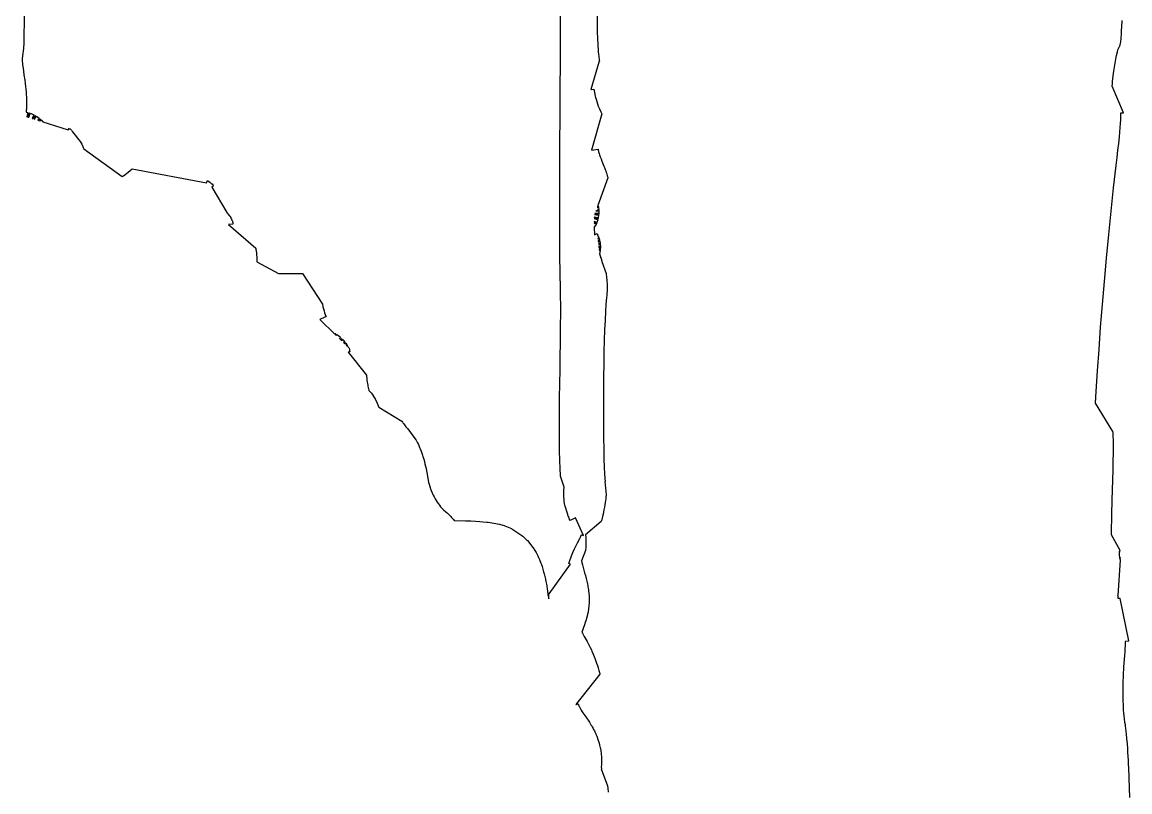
# Model space of a CAD drawing. Header units: metres. Extents: x -0.5 to 50.5, y -0.5 to 50.3.
# Drawn here: x 9.21 to 24.28, y 11.99 to 22.46 of the extents above; entities that cross this region are included whole.
import ezdxf

# ---------------------------------------------------------------- set-up
doc = ezdxf.new("R2010")
doc.units = ezdxf.units.M

msp = doc.modelspace()

# ---------------------------------------------------------------- linework, layer by layer
for p, q in [((9.2341, 22.6063), (9.23331, 22.4463)), ((16.5317, 22.209), (16.5337, 22.5685)), ((17.0291, 22.5596), (17.0297, 22.4563)), ((17.0297, 22.4563), (17.0304, 22.4044)), ((24.1695, 22.4007), (24.1747, 22.4867)), ((9.2312, 22.3082), (9.22815, 22.1978)), ((9.23331, 22.4463), (9.2312, 22.3082)), ((17.0304, 22.4044), (17.0313, 22.3501)), ((17.0313, 22.3501), (17.0324, 22.3091)), ((17.0324, 22.3091), (17.034, 22.2617)), ((24.1624, 22.2828), (24.1668, 22.3468)), ((24.1668, 22.3468), (24.1695, 22.4007)), ((9.22749, 22.1819), (9.2235, 22.102)), ((9.22815, 22.1978), (9.22749, 22.1819)), ((16.5267, 21.2596), (16.5317, 22.209)), ((17.034, 22.2617), (17.0357, 22.2183)), ((17.0357, 22.2183), (17.0377, 22.176)), ((17.0377, 22.176), (17.0403, 22.1294)), ((24.1462, 22.1527), (24.1467, 22.155)), ((24.1465, 22.1551), (24.1484, 22.1622)), ((24.1467, 22.155), (24.1465, 22.1551)), ((24.1484, 22.1622), (24.1503, 22.1733)), ((24.1503, 22.1733), (24.1539, 22.1986)), ((24.1539, 22.1986), (24.1579, 22.2335)), ((24.1579, 22.2335), (24.1607, 22.262)), ((24.1607, 22.262), (24.1624, 22.2828)), ((9.21782, 22.0343), (9.20685, 21.9681)), ((9.22124, 22.0705), (9.21782, 22.0343)), ((9.2235, 22.102), (9.22124, 22.0705)), ((17.0403, 22.1294), (17.0423, 22.0999)), ((17.0423, 22.0999), (17.0454, 22.0591)), ((17.0454, 22.0591), (17.0484, 22.0255)), ((17.0484, 22.0255), (17.0509, 22.0012)), ((24.0924, 21.9841), (24.0974, 22.0078)), ((24.0974, 22.0078), (24.1092, 22.0591)), ((24.1092, 22.0591), (24.1169, 22.088)), ((24.1169, 22.088), (24.1465, 22.1512)), ((24.1465, 22.1526), (24.1462, 22.1527)), ((24.1462, 22.1512), (24.1465, 22.1526)), ((24.1465, 22.1512), (24.1462, 22.1512)), ((9.20685, 21.9681), (9.20909, 21.9316)), ((9.20909, 21.9316), (9.2115, 21.9039)), ((9.2115, 21.9039), (9.21361, 21.8824)), ((9.21361, 21.8824), (9.21892, 21.8344)), ((17.057, 21.9329), (16.9431, 21.5457)), ((17.0509, 22.0012), (17.0534, 21.9797)), ((17.0534, 21.9797), (17.0559, 21.9617)), ((17.0559, 21.9617), (17.0586, 21.9451)), ((17.0608, 21.9337), (17.057, 21.9329)), ((17.0586, 21.9451), (17.0595, 21.9417)), ((17.0595, 21.9417), (17.0594, 21.9414)), ((17.0594, 21.9414), (17.0611, 21.9345)), ((17.0611, 21.9345), (17.0606, 21.9344)), ((17.0606, 21.9344), (17.0608, 21.9337)), ((24.0687, 21.8506), (24.0774, 21.9036)), ((24.0774, 21.9036), (24.0826, 21.9332)), ((24.0826, 21.9332), (24.0924, 21.9841)), ((9.21892, 21.8344), (9.22371, 21.7961)), ((9.22371, 21.7961), (9.23097, 21.7438)), ((9.23097, 21.7438), (9.24123, 21.6744)), ((24.0477, 21.6954), (24.056, 21.7628)), ((24.056, 21.7628), (24.0602, 21.7937)), ((24.0602, 21.7937), (24.0687, 21.8506)), ((9.24123, 21.6744), (9.24756, 21.6282)), ((9.24756, 21.6282), (9.2525, 21.5879)), ((9.2525, 21.5879), (9.25627, 21.5527)), ((9.25627, 21.5527), (9.26035, 21.5094)), ((24.0372, 21.5927), (24.0399, 21.6233)), ((24.1918, 21.2298), (24.0372, 21.5927)), ((24.0399, 21.6233), (24.0432, 21.6555)), ((24.0432, 21.6555), (24.0477, 21.6954)), ((9.26035, 21.5094), (9.26208, 21.4873)), ((9.26208, 21.4873), (9.26515, 21.434)), ((9.26515, 21.434), (9.26595, 21.4143)), ((9.26595, 21.4143), (9.26653, 21.3946)), ((16.9431, 21.5457), (16.9493, 21.5461)), ((16.9493, 21.5461), (16.9866, 21.5504)), ((16.9866, 21.5504), (16.9868, 21.5491)), ((16.9868, 21.5491), (16.9872, 21.5491)), ((16.9872, 21.5491), (16.9881, 21.5372)), ((16.9881, 21.5372), (16.989, 21.5294)), ((16.989, 21.5294), (16.9929, 21.506)), ((16.9929, 21.506), (16.9976, 21.4837)), ((16.9976, 21.4837), (16.9993, 21.4763)), ((16.9993, 21.4763), (17.005, 21.4534)), ((17.005, 21.4534), (17.0089, 21.4387)), ((17.0089, 21.4387), (17.0158, 21.4144)), ((17.0158, 21.4144), (17.0249, 21.3846)), ((9.26282, 21.2634), (9.26056, 21.2386)), ((9.26398, 21.2795), (9.26282, 21.2634)), ((9.26579, 21.3151), (9.26398, 21.2795)), ((9.26653, 21.34), (9.26579, 21.3151)), ((9.26653, 21.3946), (9.26674, 21.378)), ((9.26674, 21.378), (9.26653, 21.34)), ((16.5245, 20.7295), (16.5267, 21.2596)), ((17.0249, 21.3846), (17.0352, 21.3527)), ((17.0352, 21.3527), (17.0462, 21.3211)), ((17.0462, 21.3211), (17.0508, 21.3089)), ((17.0508, 21.3089), (17.0606, 21.2843)), ((17.0606, 21.2843), (17.0797, 21.2411)), ((9.26056, 21.2386), (9.28499, 21.2332)), ((9.28499, 21.2332), (9.27257, 21.1765)), ((9.27257, 21.1765), (9.27939, 21.1744)), ((9.27939, 21.1744), (9.29669, 21.2283)), ((9.30644, 21.2252), (9.28914, 21.1712)), ((9.28914, 21.1712), (9.29684, 21.1687)), ((9.29669, 21.2283), (9.30644, 21.2252)), ((9.29684, 21.1687), (9.32033, 21.2221)), ((9.32033, 21.2221), (9.36554, 21.2023)), ((9.36554, 21.2023), (9.34409, 21.1534)), ((9.34409, 21.1534), (9.35368, 21.1504)), ((9.35368, 21.1504), (9.37833, 21.1936)), ((9.38713, 21.1885), (9.36357, 21.1472)), ((9.36357, 21.1472), (9.37325, 21.1441)), ((9.37325, 21.1441), (9.40044, 21.1822)), ((9.37833, 21.1936), (9.38713, 21.1885)), ((9.40044, 21.1822), (9.43918, 21.1546)), ((9.43918, 21.1546), (9.42079, 21.1288)), ((9.42079, 21.1288), (9.43037, 21.1257)), ((9.43037, 21.1257), (9.44775, 21.1455)), ((9.45583, 21.1385), (9.4415, 21.1221)), ((9.4415, 21.1221), (9.44943, 21.1195)), ((9.44775, 21.1455), (9.45583, 21.1385)), ((9.44943, 21.1195), (9.46338, 21.133)), ((9.46338, 21.133), (9.48862, 21.1069)), ((9.48862, 21.1069), (9.83159, 20.9963)), ((17.0917, 21.213), (16.9553, 20.7208)), ((17.0797, 21.2411), (17.0917, 21.213)), ((24.1528, 21.0904), (24.1552, 21.1291)), ((24.1552, 21.1291), (24.1568, 21.1698)), ((24.1567, 21.2114), (24.1553, 21.2224)), ((24.1553, 21.2224), (24.156, 21.2224)), ((24.1556, 21.2271), (24.1918, 21.2298)), ((24.156, 21.2224), (24.1556, 21.2271)), ((24.157, 21.2083), (24.1565, 21.2114)), ((24.1565, 21.2114), (24.1567, 21.2114)), ((24.1568, 21.1698), (24.1572, 21.1945)), ((24.1572, 21.1945), (24.157, 21.2083)), ((9.83159, 20.9963), (9.85208, 21.0181)), ((9.85208, 21.0181), (9.85747, 21.0131)), ((9.85747, 21.0131), (9.8576, 21.0132)), ((9.8576, 21.0132), (9.86401, 21.007)), ((9.86401, 21.007), (9.86467, 21.0061)), ((9.86467, 21.0061), (9.86975, 21.001)), ((9.86975, 21.001), (9.86961, 21.0008)), ((9.86961, 21.0008), (9.87375, 20.9966)), ((9.87375, 20.9966), (9.8763, 20.9936)), ((9.8763, 20.9936), (9.87643, 20.9937)), ((9.87643, 20.9937), (9.88385, 20.9846)), ((9.88385, 20.9846), (9.88371, 20.9846)), ((9.88371, 20.9846), (9.88705, 20.9803)), ((9.88705, 20.9803), (9.88574, 20.9793)), ((9.88574, 20.9793), (9.88626, 20.9787)), ((9.88626, 20.9787), (9.88872, 20.9779)), ((9.88872, 20.9779), (9.89455, 20.9699)), ((9.89455, 20.9699), (9.89366, 20.9692)), ((9.89366, 20.9692), (9.99683, 20.8379)), ((24.1356, 20.8962), (24.1429, 20.9698)), ((24.1429, 20.9698), (24.1479, 21.0258)), ((24.1479, 21.0258), (24.1528, 21.0904)), ((9.99683, 20.8379), (10.0031, 20.8269)), ((10.0031, 20.8269), (10.0168, 20.8014)), ((10.0168, 20.8014), (10.0322, 20.7703)), ((24.1166, 20.7203), (24.1266, 20.8103)), ((24.1266, 20.8103), (24.1356, 20.8962)), ((10.0322, 20.7703), (10.0389, 20.7557)), ((10.0389, 20.7557), (10.046, 20.7397)), ((10.046, 20.7397), (10.5684, 20.3615)), ((16.523, 20.2759), (16.5245, 20.7295)), ((16.9553, 20.7208), (17.0428, 20.7329)), ((17.0428, 20.7329), (17.0439, 20.7249)), ((17.0439, 20.7249), (17.044, 20.7249)), ((17.044, 20.7249), (17.0441, 20.724)), ((17.0441, 20.724), (17.0444, 20.724)), ((17.0444, 20.724), (17.0448, 20.7191)), ((17.0448, 20.7191), (17.0472, 20.7091)), ((17.0472, 20.7091), (17.0507, 20.6963)), ((17.0507, 20.6963), (17.0571, 20.6754)), ((17.0571, 20.6754), (17.0636, 20.6554)), ((17.0636, 20.6554), (17.0728, 20.6292)), ((24.1052, 20.6209), (24.1166, 20.7203)), ((17.0728, 20.6292), (17.0831, 20.602)), ((17.0831, 20.602), (17.0952, 20.571)), ((17.0952, 20.571), (17.1229, 20.5033)), ((17.1229, 20.5033), (17.1302, 20.4847)), ((24.0574, 20.2062), (24.0924, 20.5113)), ((24.0924, 20.5113), (24.1052, 20.6209)), ((10.5684, 20.3615), (10.5842, 20.3727)), ((10.5842, 20.3727), (10.6266, 20.4053)), ((10.6266, 20.4053), (10.6751, 20.4455)), ((10.6751, 20.4455), (10.7027, 20.4689)), ((10.7027, 20.4689), (11.7134, 20.2785)), ((17.1302, 20.4847), (17.14, 20.4587)), ((17.14, 20.4587), (17.1463, 20.4415)), ((17.1463, 20.4415), (17.1542, 20.4188)), ((17.1542, 20.4188), (17.1615, 20.3967)), ((17.1615, 20.3967), (17.1686, 20.3739)), ((17.1686, 20.3739), (17.175, 20.3522)), ((17.175, 20.3522), (17.1775, 20.343)), ((11.7134, 20.2785), (11.7309, 20.3061)), ((11.7309, 20.3061), (11.7414, 20.2994)), ((11.7414, 20.2994), (11.7425, 20.2975)), ((11.7425, 20.2975), (11.7432, 20.2984)), ((11.7432, 20.2984), (11.7591, 20.2872)), ((11.7591, 20.2872), (11.759, 20.287)), ((11.759, 20.287), (11.7716, 20.2771)), ((11.7716, 20.2771), (11.7851, 20.265)), ((11.7851, 20.265), (11.7922, 20.2636)), ((11.8103, 20.2345), (11.7885, 20.2191)), ((11.7885, 20.2191), (11.9913, 19.8732)), ((11.7922, 20.2636), (11.7995, 20.2503)), ((11.7995, 20.2503), (11.8005, 20.2486)), ((11.8005, 20.2486), (11.8047, 20.2437)), ((11.8047, 20.2437), (11.8045, 20.2435)), ((11.8045, 20.2435), (11.8057, 20.242)), ((11.8057, 20.242), (11.8053, 20.2417)), ((11.8053, 20.2417), (11.8103, 20.2345)), ((16.5224, 19.8941), (16.523, 20.2759)), ((17.1775, 20.343), (17.0408, 19.9697)), ((24.0233, 19.89), (24.0574, 20.2062)), ((16.5225, 19.5776), (16.5224, 19.8941)), ((17.0133, 19.8945), (17.0129, 19.8933)), ((17.0517, 19.8972), (17.0133, 19.8945)), ((17.0299, 19.9399), (17.0472, 19.9423)), ((17.0302, 19.9406), (17.0299, 19.9399)), ((17.0464, 19.9439), (17.0302, 19.9406)), ((17.0512, 19.9118), (17.0358, 19.9098)), ((17.0358, 19.9098), (17.0508, 19.9108)), ((17.036, 19.9564), (17.0435, 19.958)), ((17.0363, 19.9572), (17.036, 19.9564)), ((17.0437, 19.9592), (17.0363, 19.9572)), ((17.0408, 19.9697), (17.0437, 19.9592)), ((17.0435, 19.958), (17.0464, 19.9439)), ((17.0472, 19.9423), (17.0512, 19.9118)), ((17.0508, 19.9108), (17.0517, 19.8972)), ((11.9913, 19.8732), (11.9968, 19.8679)), ((11.9968, 19.8679), (11.9953, 19.8664)), ((11.9953, 19.8664), (11.9967, 19.8641)), ((11.9967, 19.8641), (11.9982, 19.8655)), ((11.9982, 19.8655), (12.0071, 19.8556)), ((12.0071, 19.8556), (12.0074, 19.8558)), ((12.0074, 19.8558), (12.025, 19.8338)), ((12.025, 19.8338), (12.0247, 19.8336)), ((12.0247, 19.8336), (12.0311, 19.8244)), ((12.0311, 19.8244), (12.0314, 19.8246)), ((12.0314, 19.8246), (12.0449, 19.8033)), ((12.0449, 19.8033), (12.0446, 19.8031)), ((12.0446, 19.8031), (12.0479, 19.7972)), ((12.0479, 19.7972), (12.0481, 19.7972)), ((12.0481, 19.7972), (12.0529, 19.7876)), ((12.0529, 19.7876), (12.053, 19.7877)), ((12.053, 19.7877), (12.0545, 19.7844)), ((12.0545, 19.7844), (12.0569, 19.7797)), ((12.0569, 19.7797), (12.0606, 19.771)), ((12.0606, 19.771), (12.0604, 19.7709)), ((12.0604, 19.7709), (12.061, 19.7695)), ((12.061, 19.7695), (12.0612, 19.7696)), ((12.0612, 19.7696), (12.0643, 19.7614)), ((12.0643, 19.7614), (12.0641, 19.7613)), ((12.0641, 19.7613), (12.0657, 19.757)), ((12.0657, 19.757), (12.0659, 19.757)), ((12.0659, 19.757), (12.0668, 19.7538)), ((12.0668, 19.7538), (12.0678, 19.751)), ((12.0678, 19.751), (12.0676, 19.7509)), ((12.0676, 19.7509), (12.0682, 19.7488)), ((12.0682, 19.7488), (12.0683, 19.7488)), ((12.0683, 19.7488), (12.0686, 19.748)), ((12.0686, 19.748), (12.0689, 19.7481)), ((12.0689, 19.7481), (12.0697, 19.7442)), ((12.0697, 19.7442), (12.0703, 19.7442)), ((12.0703, 19.7442), (12.071, 19.7394)), ((17.045, 19.7984), (16.9876, 19.8074)), ((16.9876, 19.8074), (16.9876, 19.8067)), ((16.9876, 19.8067), (17.0431, 19.7936)), ((17.0401, 19.781), (16.9879, 19.7934)), ((16.9879, 19.7934), (16.988, 19.791)), ((16.988, 19.791), (17.0394, 19.7742)), ((17.0272, 19.7368), (16.989, 19.7492)), ((16.989, 19.7492), (16.9892, 19.7452)), ((16.9892, 19.7452), (17.0237, 19.7306)), ((16.9953, 19.8453), (16.9948, 19.8438)), ((16.9948, 19.8438), (17.0507, 19.835)), ((17.0505, 19.841), (16.9953, 19.8453)), ((17.0001, 19.8584), (17, 19.8582)), ((17, 19.8582), (17.0515, 19.8542)), ((17.0525, 19.8582), (17.0001, 19.8584)), ((17.0129, 19.8933), (17.0526, 19.8931)), ((17.0394, 19.7742), (17.0272, 19.7368)), ((17.0431, 19.7936), (17.0401, 19.781)), ((17.0507, 19.835), (17.045, 19.7984)), ((17.0515, 19.8542), (17.0505, 19.841)), ((17.0526, 19.8931), (17.0525, 19.8582)), ((23.991, 19.5724), (24.0233, 19.89)), ((12.0737, 19.7145), (12.0142, 19.7096)), ((12.0142, 19.7096), (12.3856, 19.3866)), ((12.071, 19.7394), (12.0716, 19.7395)), ((12.0716, 19.7395), (12.0719, 19.7357)), ((12.0719, 19.7357), (12.0721, 19.7354)), ((12.0721, 19.7354), (12.0723, 19.7319)), ((12.0723, 19.7319), (12.0734, 19.7261)), ((12.0734, 19.7261), (12.0729, 19.7261)), ((12.0729, 19.7261), (12.0737, 19.7207)), ((12.0737, 19.7207), (12.0732, 19.7206)), ((12.0732, 19.7206), (12.0737, 19.7145)), ((17.0187, 19.7187), (16.9895, 19.731)), ((16.9895, 19.731), (16.9895, 19.7282)), ((16.9895, 19.7282), (17.0174, 19.7139)), ((17.001, 19.6819), (16.9905, 19.6872)), ((16.9905, 19.6872), (16.9907, 19.6819)), ((16.9907, 19.6819), (16.9976, 19.6776)), ((16.9976, 19.6776), (16.991, 19.667)), ((16.991, 19.667), (16.9935, 19.5678)), ((17.0174, 19.7139), (17.001, 19.6819)), ((17.0237, 19.7306), (17.0187, 19.7187)), ((16.5229, 19.4421), (16.5225, 19.5776)), ((16.5235, 19.3214), (16.5229, 19.4421)), ((16.9935, 19.5678), (17.0288, 19.5853)), ((17.0288, 19.5853), (17.035, 19.5726)), ((17.035, 19.5726), (17.0366, 19.5586)), ((17.0366, 19.5586), (17.0406, 19.5603)), ((17.044, 19.5522), (17.0376, 19.5494)), ((17.0376, 19.5494), (17.0377, 19.5475)), ((17.0377, 19.5475), (17.0451, 19.5504)), ((17.0406, 19.5603), (17.044, 19.5522)), ((17.0544, 19.5243), (17.0408, 19.5196)), ((17.0408, 19.5196), (17.0411, 19.5161)), ((17.0411, 19.5161), (17.0562, 19.5203)), ((17.0631, 19.4957), (17.044, 19.4903)), ((17.044, 19.4903), (17.0443, 19.487)), ((17.0443, 19.487), (17.0637, 19.4913)), ((17.0451, 19.5504), (17.052, 19.5323)), ((17.0655, 19.4832), (17.0452, 19.4787)), ((17.0452, 19.4787), (17.0456, 19.4756)), ((17.0456, 19.4756), (17.0667, 19.4792)), ((17.0705, 19.4568), (17.048, 19.4529)), ((17.048, 19.4529), (17.0481, 19.452)), ((17.0481, 19.452), (17.0704, 19.4548)), ((17.0715, 19.4466), (17.049, 19.4438)), ((17.049, 19.4438), (17.0493, 19.4411)), ((17.0493, 19.4411), (17.0724, 19.4427)), ((17.052, 19.5323), (17.0517, 19.5323)), ((17.0517, 19.5323), (17.0544, 19.5243)), ((17.0562, 19.5203), (17.0631, 19.4957)), ((17.0637, 19.4913), (17.0655, 19.4832)), ((17.0667, 19.4792), (17.0705, 19.4568)), ((17.0704, 19.4548), (17.0715, 19.4466)), ((17.0724, 19.4427), (17.0743, 19.4153)), ((23.9606, 19.2533), (23.991, 19.5724)), ((12.3856, 19.3866), (12.3878, 19.3717)), ((12.3878, 19.3717), (12.3913, 19.3454)), ((12.3913, 19.3454), (12.3938, 19.3235)), ((12.3938, 19.3235), (12.3966, 19.2933)), ((12.3966, 19.2933), (12.3981, 19.2716)), ((16.5242, 19.2149), (16.5235, 19.3214)), ((17.0743, 19.4153), (17.0523, 19.4138)), ((17.0523, 19.4138), (17.0529, 19.4079)), ((17.0529, 19.4079), (17.074, 19.4081)), ((17.0741, 19.3999), (17.0538, 19.3997)), ((17.0538, 19.3997), (17.0542, 19.3965)), ((17.0542, 19.3965), (17.0744, 19.3957)), ((17.0734, 19.3725), (17.0567, 19.3732)), ((17.0567, 19.3732), (17.0568, 19.3715)), ((17.0568, 19.3715), (17.0729, 19.3701)), ((17.0722, 19.3619), (17.0578, 19.3632)), ((17.0578, 19.3632), (17.0582, 19.3593)), ((17.0582, 19.3593), (17.0721, 19.3573)), ((17.0688, 19.3336), (17.0608, 19.3347)), ((17.0608, 19.3347), (17.0611, 19.3323)), ((17.0611, 19.3323), (17.0679, 19.331)), ((17.0663, 19.3226), (17.0621, 19.3234)), ((17.0621, 19.3234), (17.0624, 19.3202)), ((17.0624, 19.3202), (17.066, 19.3193)), ((17.066, 19.3193), (17.0636, 19.3094)), ((17.0636, 19.3094), (17.065, 19.2961)), ((17.065, 19.2961), (17.0708, 19.2839)), ((17.0679, 19.331), (17.0663, 19.3226)), ((17.0721, 19.3573), (17.0688, 19.3336)), ((17.0729, 19.3701), (17.0722, 19.3619)), ((17.0744, 19.3957), (17.0734, 19.3725)), ((17.074, 19.4081), (17.0741, 19.3999)), ((12.3981, 19.2716), (12.3996, 19.2391)), ((12.3996, 19.2391), (12.4006, 19.2017)), ((12.4006, 19.2017), (12.6953, 19.044)), ((16.5251, 19.1201), (16.5242, 19.2149)), ((17.0708, 19.2839), (17.0709, 19.284)), ((17.0709, 19.284), (17.0777, 19.2676)), ((17.0791, 19.2634), (17.0735, 19.2612)), ((17.0735, 19.2612), (17.0739, 19.2601)), ((17.0739, 19.2601), (17.0795, 19.262)), ((17.0777, 19.2676), (17.0775, 19.2676)), ((17.0775, 19.2676), (17.0791, 19.2634)), ((17.0795, 19.262), (17.0807, 19.2584)), ((17.0807, 19.2584), (17.0809, 19.2585)), ((17.0809, 19.2585), (17.0859, 19.2424)), ((17.0859, 19.2424), (17.0858, 19.2423)), ((17.0858, 19.2423), (17.0873, 19.2366)), ((17.0873, 19.2366), (17.0874, 19.2366)), ((17.0874, 19.2366), (17.091, 19.2206)), ((17.091, 19.2206), (17.0909, 19.2206)), ((17.0909, 19.2206), (17.0919, 19.2146)), ((17.0919, 19.2146), (17.0922, 19.2146)), ((17.0922, 19.2146), (17.0933, 19.2067)), ((17.0933, 19.2067), (17.1524, 19.0445)), ((23.9319, 18.9355), (23.9606, 19.2533)), ((12.6953, 19.044), (13.0208, 19.0409)), ((13.0208, 19.0409), (13.292, 18.6252)), ((16.5263, 19.0402), (16.5251, 19.1201)), ((16.5277, 18.9703), (16.5263, 19.0402)), ((17.1524, 19.0445), (17.1545, 19.0304)), ((17.1545, 19.0304), (17.158, 19.0023)), ((17.158, 19.0023), (17.1593, 18.9897)), ((16.5294, 18.9105), (16.5277, 18.9703)), ((16.5319, 18.8427), (16.5294, 18.9105)), ((16.5334, 18.7674), (16.5319, 18.8427)), ((17.1593, 18.9897), (17.162, 18.9564)), ((17.162, 18.9564), (17.1637, 18.9301)), ((17.1637, 18.9301), (17.1646, 18.9093)), ((17.1646, 18.9093), (17.1652, 18.885)), ((17.1655, 18.8572), (17.1651, 18.8267)), ((17.1652, 18.885), (17.1655, 18.8572)), ((23.9054, 18.6223), (23.9319, 18.9355)), ((16.5338, 18.7254), (16.5334, 18.7674)), ((16.5342, 18.6188), (16.5338, 18.7254)), ((17.1587, 18.717), (17.1495, 18.6193)), ((17.1611, 18.7453), (17.1587, 18.717)), ((17.1629, 18.772), (17.1611, 18.7453)), ((17.1644, 18.8036), (17.1629, 18.772)), ((17.1651, 18.8267), (17.1644, 18.8036)), ((13.292, 18.6252), (13.2999, 18.5904)), ((13.2999, 18.5904), (13.307, 18.5622)), ((13.307, 18.5622), (13.3146, 18.5339)), ((16.5341, 18.4902), (16.5342, 18.6188)), ((17.1495, 18.6193), (17.1433, 18.5291)), ((23.8808, 18.3116), (23.9054, 18.6223)), ((13.3244, 18.4498), (13.2584, 18.4176)), ((13.2584, 18.4176), (13.4605, 18.2199)), ((13.3146, 18.5339), (13.3223, 18.5083)), ((13.3223, 18.5083), (13.3293, 18.487)), ((13.3413, 18.4569), (13.3244, 18.4498)), ((13.3293, 18.487), (13.3352, 18.4714)), ((13.3352, 18.4714), (13.3376, 18.4673)), ((13.3376, 18.4673), (13.3372, 18.4671)), ((13.3372, 18.4671), (13.3416, 18.4582)), ((13.3416, 18.4582), (13.3409, 18.4578)), ((13.3409, 18.4578), (13.3413, 18.4569)), ((16.5334, 18.3435), (16.5341, 18.4902)), ((17.1372, 18.4098), (17.1319, 18.2783)), ((17.1433, 18.5291), (17.1372, 18.4098)), ((16.5312, 18.0957), (16.5334, 18.3435)), ((17.1319, 18.2783), (17.1272, 18.1324)), ((23.8586, 18.0103), (23.8808, 18.3116)), ((13.4605, 18.2199), (13.4647, 18.2272)), ((13.4691, 18.2247), (13.4642, 18.2162)), ((13.4642, 18.2162), (13.4807, 18.2001)), ((13.4647, 18.2272), (13.4691, 18.2247)), ((13.4807, 18.2001), (13.4911, 18.2141)), ((13.4911, 18.2141), (13.5381, 18.1788)), ((13.5381, 18.1788), (13.523, 18.1587)), ((13.523, 18.1587), (13.5381, 18.1439)), ((13.5381, 18.1439), (13.5543, 18.1607)), ((13.5586, 18.1566), (13.5424, 18.1398)), ((13.5424, 18.1398), (13.5518, 18.1305)), ((13.5518, 18.1305), (13.5702, 18.1465)), ((13.5543, 18.1607), (13.5586, 18.1566)), ((13.5702, 18.1465), (13.5967, 18.1161)), ((13.5967, 18.1161), (13.5808, 18.1022)), ((13.5808, 18.1022), (13.5883, 18.0948)), ((13.5883, 18.0948), (13.6032, 18.1058)), ((13.6074, 18.1001), (13.5934, 18.0898)), ((13.5934, 18.0898), (13.5963, 18.087)), ((13.5963, 18.087), (13.6106, 18.0964)), ((13.6032, 18.1058), (13.6074, 18.1001)), ((13.6106, 18.0964), (13.625, 18.0743)), ((16.5291, 17.9176), (16.5312, 18.0957)), ((17.1272, 18.1324), (17.1234, 17.9793)), ((13.625, 18.0743), (13.6156, 18.0681)), ((13.6156, 18.0681), (13.6197, 18.0641)), ((13.6197, 18.0641), (13.6278, 18.0688)), ((13.6319, 18.0616), (13.6258, 18.0581)), ((13.6258, 18.0581), (13.6279, 18.0561)), ((13.6278, 18.0688), (13.6319, 18.0616)), ((13.6279, 18.0561), (13.6336, 18.0591)), ((13.6336, 18.0591), (13.6427, 18.0416)), ((13.6427, 18.0416), (13.6566, 18.028)), ((13.6642, 17.9793), (13.6437, 17.975)), ((13.6437, 17.975), (13.8909, 17.6578)), ((13.6566, 18.028), (13.6588, 18.0076)), ((13.6588, 18.0076), (13.6608, 17.9949)), ((13.6608, 17.9949), (13.6622, 17.9895)), ((13.6622, 17.9895), (13.662, 17.9895)), ((13.662, 17.9895), (13.6637, 17.9833)), ((13.6637, 17.9833), (13.6633, 17.9832)), ((13.6633, 17.9832), (13.6642, 17.9793)), ((17.1234, 17.9793), (17.1201, 17.8095)), ((23.8389, 17.7203), (23.8586, 18.0103)), ((16.5265, 17.732), (16.5291, 17.9176)), ((17.1201, 17.8095), (17.1176, 17.6412)), ((13.8909, 17.6578), (13.8969, 17.6031)), ((16.52, 17.3509), (16.5265, 17.732)), ((17.1176, 17.6412), (17.1159, 17.4641)), ((23.8215, 17.4393), (23.8389, 17.7203)), ((13.8969, 17.6031), (13.8985, 17.5903)), ((13.8985, 17.5903), (13.9021, 17.5653)), ((13.9021, 17.5653), (13.9053, 17.5454)), ((13.9053, 17.5454), (13.909, 17.5242)), ((13.909, 17.5242), (13.9112, 17.5126)), ((13.9112, 17.5126), (13.9166, 17.4868)), ((13.9166, 17.4868), (13.9189, 17.477)), ((13.9189, 17.477), (13.9252, 17.452)), ((13.9252, 17.452), (13.9565, 17.4183)), ((13.9565, 17.4183), (13.9584, 17.4156)), ((13.9584, 17.4156), (13.9857, 17.3753)), ((13.9857, 17.3753), (13.9891, 17.37)), ((13.9891, 17.37), (14.0078, 17.3387)), ((14.0078, 17.3387), (14.0111, 17.3327)), ((14.0111, 17.3327), (14.0354, 17.2852)), ((16.5187, 17.257), (16.52, 17.3509)), ((17.1159, 17.4641), (17.1149, 17.2903)), ((23.8127, 17.2793), (23.8215, 17.4393)), ((14.0354, 17.2852), (14.0385, 17.2787)), ((14.0385, 17.2787), (14.0573, 17.2346)), ((14.0573, 17.2346), (14.0604, 17.2266)), ((14.0604, 17.2266), (14.0612, 17.224)), ((14.0612, 17.224), (14.3729, 17.035)), ((16.5171, 17.0736), (16.5187, 17.257)), ((17.1149, 17.2903), (17.1148, 17.1226)), ((24.0478, 16.895), (23.8127, 17.2793)), ((14.3729, 17.035), (14.381, 17.0214)), ((16.5168, 16.9858), (16.5171, 17.0736)), ((17.1148, 17.1226), (17.1154, 16.9577)), ((14.381, 17.0214), (14.3867, 17.0125)), ((14.3867, 17.0125), (14.3979, 16.9966)), ((14.3979, 16.9966), (14.4075, 16.9839)), ((14.4075, 16.9839), (14.4171, 16.9718)), ((14.4171, 16.9718), (14.4293, 16.957)), ((14.4293, 16.957), (14.4381, 16.9469)), ((14.4381, 16.9469), (14.454, 16.9304)), ((14.454, 16.9304), (14.5645, 16.7807)), ((16.5168, 16.8987), (16.5168, 16.9858)), ((16.5171, 16.8204), (16.5168, 16.8987)), ((17.1154, 16.9577), (17.1169, 16.8011)), ((24.0489, 16.8829), (24.0478, 16.895)), ((24.0515, 16.8351), (24.0489, 16.8829)), ((14.5645, 16.7807), (14.5683, 16.7739)), ((14.5683, 16.7739), (14.5822, 16.7475)), ((14.5822, 16.7475), (14.5867, 16.7384)), ((14.5867, 16.7384), (14.5974, 16.716)), ((16.5177, 16.7423), (16.5171, 16.8204)), ((16.5187, 16.6675), (16.5177, 16.7423)), ((17.1169, 16.8011), (17.1191, 16.6563)), ((24.0536, 16.7696), (24.0515, 16.8351)), ((24.0548, 16.6905), (24.0536, 16.7696)), ((14.5974, 16.716), (14.6087, 16.6909)), ((14.6087, 16.6909), (14.615, 16.6761)), ((14.615, 16.6761), (14.6234, 16.6555)), ((14.6234, 16.6555), (14.6345, 16.6268)), ((14.6345, 16.6268), (14.6444, 16.5992)), ((14.6444, 16.5992), (14.6541, 16.5708)), ((16.5198, 16.6003), (16.5187, 16.6675)), ((16.5214, 16.5345), (16.5198, 16.6003)), ((17.1191, 16.6563), (17.1223, 16.5223)), ((24.0533, 16.4937), (24.0547, 16.5966)), ((24.0547, 16.5966), (24.0548, 16.6905)), ((14.6541, 16.5708), (14.6594, 16.5544)), ((14.6594, 16.5544), (14.6709, 16.5159)), ((14.6709, 16.5159), (14.6795, 16.4852)), ((14.6795, 16.4852), (14.6874, 16.4546)), ((14.6874, 16.4546), (14.6948, 16.4235)), ((16.5233, 16.4735), (16.5214, 16.5345)), ((16.5254, 16.4179), (16.5233, 16.4735)), ((17.1223, 16.5223), (17.1261, 16.4091)), ((24.0502, 16.3667), (24.0533, 16.4937)), ((14.6948, 16.4235), (14.7025, 16.3886)), ((14.7025, 16.3886), (14.7086, 16.3576)), ((14.7086, 16.3576), (14.7165, 16.312)), ((14.7165, 16.312), (14.7257, 16.2526)), ((16.5281, 16.3639), (16.5254, 16.4179)), ((16.5306, 16.3225), (16.5281, 16.3639)), ((16.5336, 16.285), (16.5306, 16.3225)), ((16.5803, 16.135), (16.5336, 16.285)), ((17.1261, 16.4091), (17.1306, 16.3156)), ((17.1306, 16.3156), (17.1348, 16.2587)), ((24.0384, 15.966), (24.0502, 16.3667)), ((14.7257, 16.2526), (14.7301, 16.2301)), ((14.7301, 16.2301), (14.7373, 16.1997)), ((14.7373, 16.1997), (14.7436, 16.1764)), ((14.7436, 16.1764), (14.7537, 16.1434)), ((14.7537, 16.1434), (14.7645, 16.1124)), ((16.5774, 16.0965), (16.5803, 16.135)), ((17.1348, 16.2587), (17.1369, 16.2405)), ((17.1401, 16.2147), (17.1354, 16.2142)), ((17.1354, 16.2142), (17.1524, 16.034)), ((17.1369, 16.2405), (17.1388, 16.2309)), ((17.1388, 16.2309), (17.1382, 16.2307)), ((17.1382, 16.2307), (17.1401, 16.2147)), ((14.7645, 16.1124), (14.7729, 16.0903)), ((14.7729, 16.0903), (14.786, 16.0588)), ((14.786, 16.0588), (14.7995, 16.0296)), ((14.7995, 16.0296), (14.8111, 16.0064)), ((14.8111, 16.0064), (14.8267, 15.9773)), ((14.8267, 15.9773), (14.8392, 15.956)), ((16.5768, 16.0257), (16.5769, 16.0848)), ((16.5773, 16.011), (16.5768, 16.0257)), ((16.5769, 16.0848), (16.5774, 16.0965)), ((16.5814, 15.9581), (16.5773, 16.011)), ((17.1468, 15.978), (17.1431, 15.9499)), ((17.1495, 16.0018), (17.1468, 15.978)), ((17.1524, 16.034), (17.1495, 16.0018)), ((14.8392, 15.956), (14.855, 15.9309)), ((14.855, 15.9309), (14.8707, 15.9078)), ((14.8707, 15.9078), (14.8844, 15.8892)), ((14.8844, 15.8892), (14.9002, 15.8694)), ((14.9002, 15.8694), (14.9131, 15.8547)), ((14.9131, 15.8547), (14.9268, 15.8402)), ((14.9268, 15.8402), (14.9376, 15.8297)), ((14.9376, 15.8297), (14.9714, 15.8005)), ((16.5829, 15.9454), (16.5814, 15.9581)), ((16.5921, 15.8864), (16.5829, 15.9454)), ((16.5936, 15.8791), (16.5921, 15.8864)), ((16.6278, 15.7796), (16.5936, 15.8791)), ((17.1222, 15.8257), (17.1109, 15.7709)), ((17.129, 15.862), (17.1222, 15.8257)), ((17.1343, 15.8921), (17.129, 15.862)), ((17.1405, 15.9314), (17.1343, 15.8921)), ((17.1431, 15.9499), (17.1405, 15.9314)), ((24.0333, 15.76), (24.0384, 15.966)), ((14.9714, 15.8005), (14.9932, 15.7808)), ((14.9932, 15.7808), (15.0056, 15.7691)), ((15.0056, 15.7691), (15.0244, 15.7507)), ((15.0244, 15.7507), (15.0383, 15.7365)), ((15.0383, 15.7365), (15.0497, 15.7244)), ((15.0497, 15.7244), (15.0654, 15.7072)), ((15.0654, 15.7072), (15.075, 15.6964)), ((15.075, 15.6964), (15.0848, 15.6849)), ((15.0848, 15.6849), (15.244, 15.6793)), ((15.244, 15.6793), (15.313, 15.6761)), ((15.313, 15.6761), (15.3738, 15.6729)), ((16.6276, 15.7795), (16.6278, 15.7796)), ((16.6313, 15.7641), (16.6276, 15.7795)), ((16.6315, 15.7641), (16.6313, 15.7641)), ((16.6332, 15.7579), (16.6315, 15.7641)), ((16.6377, 15.7433), (16.6331, 15.7579)), ((16.6331, 15.7579), (16.6332, 15.7579)), ((16.64, 15.744), (16.6377, 15.7433)), ((16.6383, 15.7418), (16.6406, 15.7426)), ((16.6407, 15.735), (16.6383, 15.7418)), ((16.6406, 15.7426), (16.64, 15.744)), ((16.6429, 15.7357), (16.6407, 15.735)), ((16.6417, 15.7316), (16.644, 15.7325)), ((16.6491, 15.7131), (16.6417, 15.7316)), ((16.644, 15.7325), (16.6429, 15.7357)), ((16.6505, 15.7137), (16.6491, 15.7131)), ((16.6503, 15.711), (16.6513, 15.7115)), ((16.6531, 15.7047), (16.6503, 15.711)), ((16.6513, 15.7115), (16.6505, 15.7137)), ((16.6535, 15.7049), (16.6531, 15.7047)), ((16.6557, 15.6985), (16.6535, 15.7049)), ((16.6637, 15.6826), (16.6557, 15.6985)), ((16.7341, 15.7179), (16.6637, 15.6826)), ((16.8463, 15.4772), (16.7341, 15.7179)), ((17.0893, 15.6785), (17.0869, 15.6694)), ((17.1033, 15.7369), (17.0893, 15.6785)), ((17.1109, 15.7709), (17.1033, 15.7369)), ((24.0316, 15.6737), (24.0333, 15.76)), ((15.3738, 15.6729), (15.4354, 15.6689)), ((15.4354, 15.6689), (15.4752, 15.6657)), ((15.4752, 15.6657), (15.5274, 15.6607)), ((15.5274, 15.6607), (15.546, 15.6585)), ((15.546, 15.6585), (15.5725, 15.6552)), ((15.5725, 15.6552), (15.5981, 15.6516)), ((15.5981, 15.6516), (15.6235, 15.6474)), ((15.6235, 15.6474), (15.6517, 15.6422)), ((15.6517, 15.6422), (15.6684, 15.6388)), ((15.6684, 15.6388), (15.7038, 15.6306)), ((15.7038, 15.6306), (15.7154, 15.6277)), ((15.7154, 15.6277), (15.7649, 15.613)), ((15.7649, 15.613), (15.7725, 15.6104)), ((15.7725, 15.6104), (15.8641, 15.5723)), ((15.8641, 15.5723), (15.8677, 15.5705)), ((15.8677, 15.5705), (16.0174, 15.4702)), ((17.0869, 15.6694), (16.8705, 15.4887)), ((24.0301, 15.5331), (24.0305, 15.6002)), ((24.0303, 15.4895), (24.0301, 15.5331)), ((24.0305, 15.6002), (24.0316, 15.6737)), ((16.0174, 15.4702), (16.0219, 15.4663)), ((16.0219, 15.4663), (16.0462, 15.4441)), ((16.0462, 15.4441), (16.0511, 15.4394)), ((16.0511, 15.4394), (16.0734, 15.4172)), ((16.0734, 15.4172), (16.0818, 15.4085)), ((16.0818, 15.4085), (16.1566, 15.3161)), ((16.7456, 15.3434), (16.7628, 15.3779)), ((16.7628, 15.3779), (16.7949, 15.4394)), ((16.7949, 15.4394), (16.803, 15.4557)), ((16.803, 15.4557), (16.8087, 15.4681)), ((16.8087, 15.4681), (16.8123, 15.4767)), ((16.8123, 15.4767), (16.8143, 15.4834)), ((16.8143, 15.4834), (16.8146, 15.4833)), ((16.8146, 15.4833), (16.8161, 15.4876)), ((16.8161, 15.4876), (16.8463, 15.4772)), ((16.8705, 15.4887), (16.8745, 15.4465)), ((16.8745, 15.4465), (16.8753, 15.4336)), ((16.8753, 15.4336), (16.8767, 15.3929)), ((16.8768, 15.3787), (16.8755, 15.3323)), ((16.8767, 15.3929), (16.8768, 15.3787)), ((24.1456, 15.2749), (24.0303, 15.4895)), ((16.1566, 15.3161), (16.1589, 15.3127)), ((16.1589, 15.3127), (16.1825, 15.2757)), ((16.1825, 15.2757), (16.1992, 15.2467)), ((16.1992, 15.2467), (16.2038, 15.2382)), ((16.2038, 15.2382), (16.2169, 15.2127)), ((16.6825, 15.2043), (16.7007, 15.2468)), ((16.7007, 15.2468), (16.7242, 15.2986)), ((16.7242, 15.2986), (16.7456, 15.3434)), ((16.8707, 15.2757), (16.8171, 15.1331)), ((16.8748, 15.3201), (16.8707, 15.2757)), ((16.8755, 15.3323), (16.8748, 15.3201)), ((24.1345, 15.2353), (24.1352, 15.2394)), ((24.1349, 15.2352), (24.1345, 15.2353)), ((24.1347, 15.2395), (24.1356, 15.2432)), ((24.1352, 15.2394), (24.1347, 15.2395)), ((24.1347, 15.2332), (24.1349, 15.2352)), ((24.1352, 15.2331), (24.1347, 15.2332)), ((24.135, 15.2308), (24.1352, 15.2331)), ((24.1353, 15.2308), (24.135, 15.2308)), ((24.1351, 15.2434), (24.1362, 15.2472)), ((24.1356, 15.2432), (24.1351, 15.2434)), ((24.1353, 15.2231), (24.1353, 15.2308)), ((24.1355, 15.2231), (24.1353, 15.2231)), ((24.1357, 15.2199), (24.1355, 15.2231)), ((24.1362, 15.2472), (24.1365, 15.2514)), ((24.1365, 15.2514), (24.1368, 15.2514)), ((24.1368, 15.2514), (24.1372, 15.2543)), ((24.1372, 15.2543), (24.1378, 15.2542)), ((24.1378, 15.2542), (24.1382, 15.2565)), ((24.1382, 15.2565), (24.1386, 15.2565)), ((24.1386, 15.2565), (24.1395, 15.2606)), ((24.1395, 15.2606), (24.14, 15.2605)), ((24.14, 15.2605), (24.1409, 15.2639)), ((24.1409, 15.2639), (24.1412, 15.2638)), ((24.1412, 15.2638), (24.1417, 15.2654)), ((24.1417, 15.2654), (24.1419, 15.2654)), ((24.1419, 15.2661), (24.1433, 15.2693)), ((24.1421, 15.266), (24.1419, 15.2661)), ((24.1419, 15.2654), (24.1421, 15.266)), ((24.1433, 15.2693), (24.1448, 15.2735)), ((24.1448, 15.2735), (24.1451, 15.2734)), ((24.1451, 15.2734), (24.1456, 15.2749)), ((16.2169, 15.2127), (16.2215, 15.2034)), ((16.2215, 15.2034), (16.2318, 15.1814)), ((16.2318, 15.1814), (16.2371, 15.1697)), ((16.2371, 15.1697), (16.2455, 15.1504)), ((16.2455, 15.1504), (16.2509, 15.1375)), ((16.2509, 15.1375), (16.2592, 15.1167)), ((16.2592, 15.1167), (16.2645, 15.1025)), ((16.2645, 15.1025), (16.2717, 15.0827)), ((16.2717, 15.0827), (16.2802, 15.0579)), ((16.3761, 14.6873), (16.6692, 15.0893)), ((16.6427, 15.0984), (16.6567, 15.1386)), ((16.6692, 15.0893), (16.6427, 15.0984)), ((16.6567, 15.1386), (16.6617, 15.1522)), ((16.6617, 15.1522), (16.6701, 15.1737)), ((16.6701, 15.1737), (16.6825, 15.2043)), ((16.8171, 15.1331), (16.8218, 15.1103)), ((16.8218, 15.1103), (16.829, 15.0804)), ((16.829, 15.0804), (16.8393, 15.0427)), ((24.118, 14.6623), (24.1516, 15.1413)), ((24.1358, 15.2199), (24.1357, 15.2199)), ((24.136, 15.215), (24.1358, 15.2199)), ((24.1368, 15.2076), (24.136, 15.215)), ((24.137, 15.2076), (24.1368, 15.2076)), ((24.1373, 15.2054), (24.137, 15.2076)), ((24.137, 15.2053), (24.1373, 15.2054)), ((24.1408, 15.1828), (24.137, 15.2053)), ((24.141, 15.1829), (24.1408, 15.1828)), ((24.1437, 15.1706), (24.141, 15.1829)), ((24.1434, 15.1699), (24.153, 15.1727)), ((24.1516, 15.1413), (24.1434, 15.1699)), ((24.153, 15.1727), (24.1437, 15.1706)), ((16.2802, 15.0579), (16.2865, 15.0385)), ((16.2865, 15.0385), (16.2921, 15.0206)), ((16.2921, 15.0206), (16.2972, 15.0033)), ((16.2972, 15.0033), (16.3024, 14.9852)), ((16.3024, 14.9852), (16.3098, 14.9578)), ((16.3098, 14.9578), (16.3147, 14.9384)), ((16.3147, 14.9384), (16.3191, 14.9205)), ((16.8393, 15.0427), (16.8595, 14.9724)), ((16.8595, 14.9724), (16.8697, 14.9355)), ((16.8697, 14.9355), (16.8809, 14.8925)), ((16.3191, 14.9205), (16.3273, 14.8835)), ((16.3273, 14.8835), (16.3335, 14.8529)), ((16.3335, 14.8529), (16.3403, 14.8157)), ((16.3403, 14.8157), (16.3443, 14.7922)), ((16.3443, 14.7922), (16.3507, 14.7482)), ((16.8809, 14.8925), (16.8891, 14.8584)), ((16.8891, 14.8584), (16.8939, 14.8371)), ((16.8939, 14.8371), (16.8979, 14.8182)), ((16.8979, 14.8182), (16.9018, 14.7986)), ((16.9018, 14.7986), (16.9053, 14.779)), ((16.9053, 14.779), (16.908, 14.763)), ((16.3507, 14.7482), (16.3535, 14.7265)), ((16.3535, 14.7265), (16.3606, 14.6764)), ((16.3606, 14.6764), (16.3681, 14.6359)), ((16.3681, 14.6359), (16.3726, 14.616)), ((16.3726, 14.616), (16.3747, 14.6657)), ((16.3747, 14.6657), (16.3761, 14.6873)), ((16.908, 14.763), (16.9116, 14.7398)), ((16.9116, 14.7398), (16.9138, 14.7236)), ((16.9138, 14.7236), (16.9166, 14.6994)), ((16.9166, 14.6994), (16.9176, 14.6892)), ((16.9176, 14.6892), (16.9202, 14.656)), ((16.9202, 14.656), (16.9207, 14.6464)), ((16.9207, 14.6464), (16.9216, 14.6133)), ((24.1134, 14.6588), (24.1141, 14.6591)), ((24.118, 14.6477), (24.1134, 14.6588)), ((24.1135, 14.6608), (24.118, 14.6623)), ((24.1141, 14.6591), (24.1135, 14.6608)), ((24.1188, 14.6447), (24.118, 14.6477)), ((24.1185, 14.6298), (24.1198, 14.6368)), ((24.119, 14.6297), (24.1185, 14.6298)), ((24.1187, 14.6265), (24.119, 14.6297)), ((24.1192, 14.6264), (24.1187, 14.6265)), ((24.1197, 14.6386), (24.1188, 14.6447)), ((24.119, 14.6237), (24.1192, 14.6264)), ((24.1203, 14.6236), (24.119, 14.6237)), ((24.1194, 14.6373), (24.1197, 14.6386)), ((24.1197, 14.6373), (24.1194, 14.6373)), ((24.1196, 14.6368), (24.1197, 14.6373)), ((24.1198, 14.6368), (24.1196, 14.6368)), ((24.1203, 14.6234), (24.1203, 14.6236)), ((24.1223, 14.6234), (24.1203, 14.6234)), ((24.1449, 14.6219), (24.1223, 14.6234)), ((24.2647, 14.0469), (24.1449, 14.6219)), ((16.913, 14.477), (16.9076, 14.4429)), ((16.9141, 14.485), (16.913, 14.477)), ((16.9178, 14.518), (16.9141, 14.485)), ((16.9186, 14.5261), (16.9178, 14.518)), ((16.921, 14.5634), (16.9186, 14.5261)), ((16.9213, 14.5713), (16.921, 14.5634)), ((16.9217, 14.6023), (16.9213, 14.5713)), ((16.9216, 14.6133), (16.9217, 14.6023)), ((16.8763, 14.3182), (16.8693, 14.2973)), ((16.8799, 14.3297), (16.8763, 14.3182)), ((16.8873, 14.355), (16.8799, 14.3297)), ((16.8904, 14.3661), (16.8873, 14.355)), ((16.8984, 14.3986), (16.8904, 14.3661)), ((16.9007, 14.4086), (16.8984, 14.3986)), ((16.9061, 14.4347), (16.9007, 14.4086)), ((16.9076, 14.4429), (16.9061, 14.4347)), ((16.8292, 14.1876), (16.8219, 14.165)), ((16.8381, 14.2126), (16.8292, 14.1876)), ((16.8577, 14.2645), (16.8381, 14.2126)), ((16.8693, 14.2973), (16.8577, 14.2645)), ((16.8219, 14.165), (16.83, 14.1488)), ((16.83, 14.1488), (16.8396, 14.1312)), ((16.8396, 14.1312), (16.854, 14.1059)), ((16.854, 14.1059), (16.8824, 14.0574)), ((16.8824, 14.0574), (16.8939, 14.0373)), ((16.8939, 14.0373), (16.9081, 14.0108)), ((24.2166, 14.0388), (24.2171, 14.0389)), ((24.2177, 14.0307), (24.2166, 14.0388)), ((24.2167, 14.0434), (24.2647, 14.0469)), ((24.2171, 14.0389), (24.2167, 14.0434)), ((24.218, 14.0267), (24.2177, 14.0307)), ((24.218, 14.0257), (24.2178, 14.0267)), ((24.2178, 14.0267), (24.218, 14.0267)), ((24.2183, 14.0151), (24.218, 14.0257)), ((16.9081, 14.0108), (16.9231, 13.9816)), ((16.9231, 13.9816), (16.9369, 13.9532)), ((16.9369, 13.9532), (16.9516, 13.9216)), ((16.9516, 13.9216), (16.9601, 13.9029)), ((16.9601, 13.9029), (16.9764, 13.8646)), ((24.2101, 13.8495), (24.2133, 13.895)), ((24.2133, 13.895), (24.2162, 13.9435)), ((24.2162, 13.9435), (24.2176, 13.9723)), ((24.2176, 13.9723), (24.2183, 13.9983)), ((24.2183, 13.9983), (24.2183, 14.0151)), ((16.9764, 13.8646), (16.9892, 13.8333)), ((16.9892, 13.8333), (17.003, 13.7981)), ((17.003, 13.7981), (17.0138, 13.7688)), ((17.0138, 13.7688), (17.0232, 13.742)), ((17.0232, 13.742), (17.034, 13.7099)), ((24.1983, 13.6958), (24.2015, 13.7385)), ((24.2015, 13.7385), (24.2101, 13.8495)), ((17.0681, 13.5928), (16.7412, 13.1775)), ((17.034, 13.7099), (17.0446, 13.6766)), ((17.0446, 13.6766), (17.0544, 13.6434)), ((17.0544, 13.6434), (17.0628, 13.6132)), ((17.0628, 13.6132), (17.0681, 13.5928)), ((24.1883, 13.4798), (24.1912, 13.5683)), ((24.1912, 13.5683), (24.1932, 13.6101)), ((24.1932, 13.6101), (24.1957, 13.6556)), ((24.1957, 13.6556), (24.1983, 13.6958)), ((24.1869, 13.3876), (24.1874, 13.4339)), ((24.1874, 13.4339), (24.1883, 13.4798)), ((24.1869, 13.3471), (24.1869, 13.3876)), ((24.1871, 13.3029), (24.1869, 13.3471)), ((24.1886, 13.2227), (24.1871, 13.3029)), ((16.7412, 13.1775), (16.7472, 13.1791)), ((16.7472, 13.1791), (16.7731, 13.1873)), ((16.7731, 13.1873), (16.7735, 13.186)), ((16.7735, 13.186), (16.7741, 13.1861)), ((16.7741, 13.1861), (16.7754, 13.1815)), ((16.7754, 13.1815), (16.7755, 13.1815)), ((16.7755, 13.1815), (16.7756, 13.181)), ((16.7756, 13.181), (16.7759, 13.1811)), ((16.7759, 13.1811), (16.7773, 13.1741)), ((16.7773, 13.1741), (16.78, 13.1667)), ((16.78, 13.1667), (16.7859, 13.1525)), ((16.7859, 13.1525), (16.789, 13.1458)), ((16.789, 13.1458), (16.7975, 13.129)), ((16.7975, 13.129), (16.808, 13.1097)), ((24.1902, 13.1777), (24.1886, 13.2227)), ((24.1917, 13.1426), (24.1902, 13.1777)), ((24.1939, 13.1045), (24.1917, 13.1426)), ((16.808, 13.1097), (16.8136, 13.1003)), ((16.8136, 13.1003), (16.828, 13.0778)), ((16.828, 13.0778), (16.836, 13.066)), ((16.836, 13.066), (16.8756, 13.0122)), ((16.8756, 13.0122), (16.8948, 12.9849)), ((16.8948, 12.9849), (16.9066, 12.9677)), ((16.9066, 12.9677), (16.9174, 12.9513)), ((24.1966, 13.0665), (24.1939, 13.1045)), ((24.2002, 13.0253), (24.1966, 13.0665)), ((24.2039, 12.9892), (24.2002, 13.0253)), ((24.2063, 12.9704), (24.2039, 12.9892)), ((24.2085, 12.9538), (24.2063, 12.9704)), ((16.9174, 12.9513), (16.9263, 12.9374)), ((16.9263, 12.9374), (16.9368, 12.9207)), ((16.9368, 12.9207), (16.9464, 12.9048)), ((16.9464, 12.9048), (16.956, 12.8885)), ((16.956, 12.8885), (16.9637, 12.875)), ((16.9637, 12.875), (16.9759, 12.8526)), ((16.9759, 12.8526), (16.9824, 12.8402)), ((16.9824, 12.8402), (16.9926, 12.8199)), ((16.9926, 12.8199), (16.998, 12.8089)), ((24.2114, 12.9351), (24.2085, 12.9538)), ((24.2167, 12.9025), (24.2114, 12.9351)), ((24.2202, 12.8791), (24.2167, 12.9025)), ((24.2225, 12.8622), (24.2202, 12.8791)), ((24.2291, 12.8081), (24.2225, 12.8622)), ((16.998, 12.8089), (17.0078, 12.7877)), ((17.0078, 12.7877), (17.0129, 12.776)), ((17.0129, 12.776), (17.0252, 12.7468)), ((17.0252, 12.7468), (17.0293, 12.7364)), ((17.0293, 12.7364), (17.0409, 12.7045)), ((17.0409, 12.7045), (17.0528, 12.6678)), ((17.0528, 12.6678), (17.0613, 12.637)), ((24.2319, 12.7826), (24.2291, 12.8081)), ((24.2385, 12.7142), (24.2319, 12.7826)), ((24.2441, 12.6506), (24.2385, 12.7142)), ((17.0613, 12.637), (17.0637, 12.6279)), ((17.0637, 12.6279), (17.0722, 12.5908)), ((17.0722, 12.5908), (17.074, 12.5817)), ((17.074, 12.5817), (17.0797, 12.5489)), ((17.0797, 12.5489), (17.0847, 12.5116)), ((17.0847, 12.5116), (17.0856, 12.5041)), ((24.2497, 12.575), (24.2441, 12.6506)), ((24.252, 12.5409), (24.2497, 12.575)), ((24.2565, 12.4652), (24.252, 12.5409)), ((17.0856, 12.5041), (17.0884, 12.469)), ((17.0898, 12.3858), (17.0883, 12.3541)), ((17.0884, 12.469), (17.0898, 12.4399)), ((17.0898, 12.4399), (17.09, 12.4318)), ((17.09, 12.3945), (17.0898, 12.3858)), ((17.09, 12.4318), (17.09, 12.3945)), ((24.2583, 12.4303), (24.2565, 12.4652)), ((24.2615, 12.3587), (24.2583, 12.4303)), ((24.2627, 12.3268), (24.2615, 12.3587)), ((17.0907, 12.3037), (17.0864, 12.3027)), ((17.0864, 12.3027), (17.1731, 12.0744)), ((17.0871, 12.3361), (17.0868, 12.3292)), ((17.0868, 12.3292), (17.0878, 12.3176)), ((17.0883, 12.3541), (17.0871, 12.3361)), ((17.0878, 12.3176), (17.0892, 12.3138)), ((17.0892, 12.3138), (17.0888, 12.3136)), ((17.0888, 12.3136), (17.0894, 12.312)), ((17.0894, 12.312), (17.089, 12.3118)), ((17.089, 12.3118), (17.0907, 12.305)), ((17.0907, 12.305), (17.0904, 12.3049)), ((17.0904, 12.3049), (17.0907, 12.3037)), ((24.2673, 12.1757), (24.2627, 12.3268)), ((17.1731, 12.0744), (17.1771, 12.04)), ((24.2722, 12.0466), (24.2673, 12.1757)), ((17.1771, 12.04), (17.1776, 12.0345)), ((17.1776, 12.0345), (17.18, 11.9976)), ((17.18, 11.9976), (17.1805, 11.985)), ((24.2781, 11.9132), (24.2722, 12.0466))]:
    msp.add_line(p, q)

doc.saveas('drawing.dxf')
